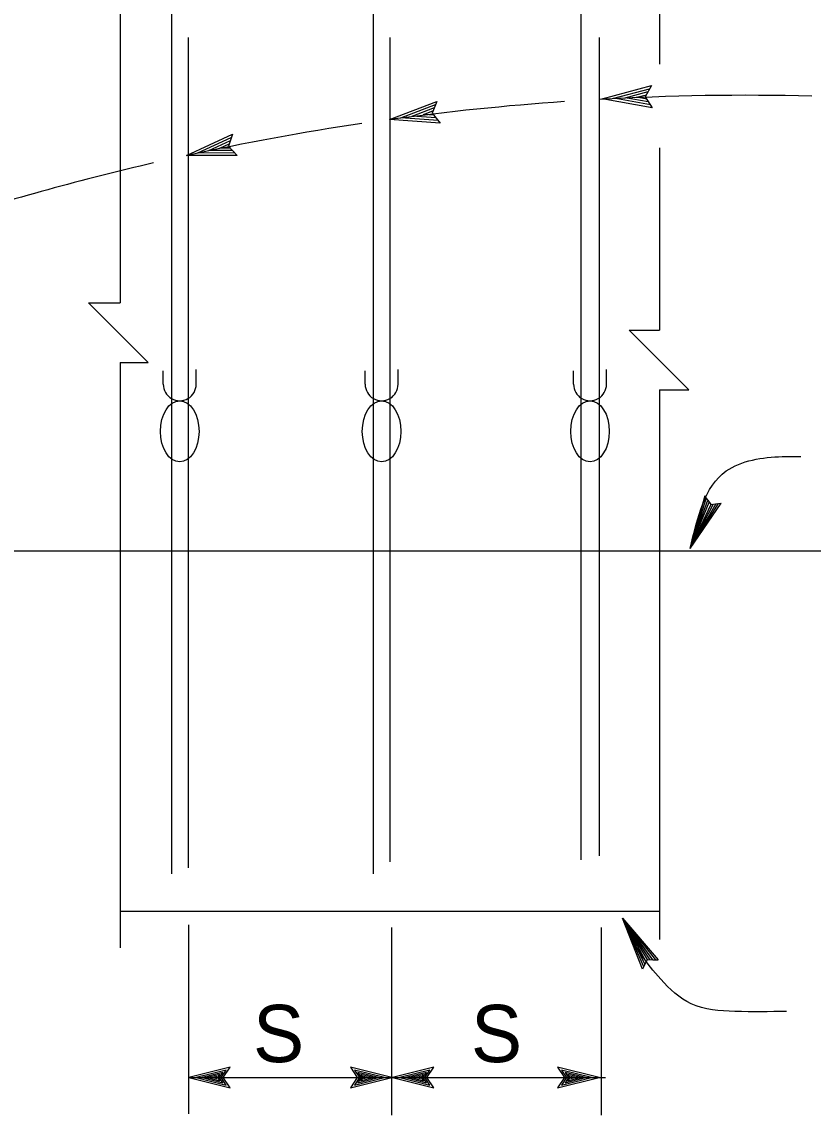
# Model space of a CAD drawing. Extents: x 0 to 2.83, y 0 to 1.83.
# Drawn here: x 0.698 to 0.8591, y 0.5028 to 0.7254 of the extents above; entities that cross this region are included whole.
import ezdxf

# ---------------------------------------------------------------- set-up
doc = ezdxf.new("R2010")
doc.units = 0
for name, color, linetype in [('212 Leaders and Dim Lines', 7, 'Continuous'), ('214 Text and Titles', 7, 'Continuous'), ('216 Rebar', 7, 'Continuous'), ('240 Concrete', 7, 'Continuous')]:
    doc.layers.add(name, color=color, linetype=linetype)

msp = doc.modelspace()

# ---------------------------------------------------------------- linework, layer by layer
at = {"layer": '212 Leaders and Dim Lines'}
for p, q in [((0.8161794767050519, 0.7097269830302252), (0.8261644285631632, 0.7123905248346489)), ((0.8261644285631632, 0.7123905248346489), (0.8249152578877631, 0.7100983325184467)), ((0.8261642182980503, 0.7123898859593238), (0.8261642182980503, 0.7123898859593238)), ((0.8185160253699945, 0.7098319527416641), (0.825794785011936, 0.7117692159053146)), ((0.8208207307254419, 0.7099208490800365), (0.8255217632736441, 0.7111747018829072)), ((0.8231415699876314, 0.7100178892508723), (0.8251538180562763, 0.7105542501739979)), ((0.7728700368479213, 0.7055017986051769), (0.7825212342066713, 0.7091951700273056)), ((0.775182952715596, 0.7058506942854939), (0.7822199942120799, 0.7085401961089747)), ((0.7774658448339368, 0.7061804394686557), (0.7820106166794677, 0.7079190711649254)), ((0.7825212342066713, 0.7091951700273056), (0.7815188685718267, 0.7067847529791574)), ((0.7825216628168838, 0.7091943208868678), (0.7825216628168838, 0.7091943208868678)), ((0.8263552032628103, 0.7079050059733624), (0.8161794767050519, 0.7097269830302252)), ((0.8161794767050519, 0.7097269830302252), (0.8161794767050519, 0.7097269830302252)), ((0.8259655642067053, 0.7084869505290723), (0.8184974976146816, 0.7098240656938468)), ((0.8255470821655766, 0.7090748472802921), (0.8208207307254419, 0.7099208490800365)), ((0.8252265098078859, 0.7096445053013194), (0.8231415699876314, 0.7100178892508723)), ((0.8249152578877631, 0.7100983325184467), (0.8263552032628103, 0.7079050059733624)), ((0.8263552032628103, 0.7079050059733624), (0.8263552032628103, 0.7079050059733624)), ((0.7827324453135859, 0.7052924105023516), (0.7751653853131368, 0.7058419601371044)), ((0.7822547447804871, 0.7058337674538322), (0.7774658448339368, 0.7061804394686557)), ((0.7797639085722677, 0.7065197073539858), (0.7817083697859973, 0.7072631894798883)), ((0.7818758758176416, 0.706366141499281), (0.7797639085722677, 0.7065197073539858)), ((0.7815188685718267, 0.7067847529791574), (0.7831797177271, 0.7047543409930553)), ((0.7831797177271, 0.7047543409930553), (0.7728700368479213, 0.7055017986051769)), ((0.7728700368479213, 0.7055017986051769), (0.7728700368479213, 0.7055017986051769)), ((0.7831797177271, 0.7047543409930553), (0.7831797177271, 0.7047543409930553)), ((0.7315184009922332, 0.698185298296177), (0.7408888170167394, 0.7025417996553103)), ((0.7338006623682194, 0.698694929058241), (0.7406339146367621, 0.7018667957663197)), ((0.7360558902524729, 0.699182123867848), (0.7404675447837932, 0.7012343487201723)), ((0.7408888170167394, 0.7025417996553103), (0.7400565311941553, 0.700067794961394)), ((0.7408888170167394, 0.7025417996553103), (0.7408888170167394, 0.7025417996553103)), ((0.7408577720894666, 0.6991691153796756), (0.7360558902524729, 0.699182123867848)), ((0.7383247935549992, 0.6996807499256111), (0.7402128607224242, 0.7005578568154189)), ((0.7404429515541976, 0.6996750847683391), (0.7383247935549992, 0.6996807499256111)), ((0.7400565311941553, 0.700067794961394), (0.7418561303685026, 0.6981582966740335)), ((0.7418561303685026, 0.6981582966740335), (0.7315184009922332, 0.698185298296177)), ((0.7315184009922332, 0.698185298296177), (0.7315184009922332, 0.698185298296177)), ((0.7413710664237477, 0.6986643711820073), (0.7337843807963973, 0.698683647435555)), ((0.7418561303685026, 0.6981582966740335), (0.7418561303685026, 0.6981582966740335)), ((0.837053287781279, 0.6289033499733386), (0.8340987436970798, 0.6181529457090552)), ((0.8373507632700412, 0.6284537497817079), (0.8340987436970798, 0.6181529457090552)), ((0.8340987436970798, 0.6181529457090552), (0.8376483773637009, 0.6280044489204925)), ((0.8376483773637009, 0.6280044489204925), (0.837053287781279, 0.6289033499733386)), ((0.8376483773637009, 0.6280044489204925), (0.8382436054980364, 0.6271058471980616)), ((0.8340987436970798, 0.6181529457090552), (0.8379459914308685, 0.627555148059277)), ((0.8340987436970798, 0.6181529457090552), (0.8403861175327139, 0.6273603732360725)), ((0.8340987436970798, 0.6181529457090552), (0.8398502359250329, 0.6272965865312068)), ((0.8393150915830798, 0.627232821973454), (0.8340987436970798, 0.6181529457090552)), ((0.8387793485538039, 0.6271693345990037), (0.8340987436970798, 0.6181529457090552)), ((0.8382436054980364, 0.6271058471980616), (0.8340987436970798, 0.6181529457090552)), ((0.8382436054980364, 0.6271058471980616), (0.8393150915830798, 0.627232821973454)), ((0.8393150915830798, 0.627232821973454), (0.8403861175327139, 0.6273603732360725)), ((0.7319720510324579, 0.5030515173898281), (0.7319720510324579, 0.5415289479453838)), ((0.7733418473351827, 0.5027772118342726), (0.7733418473351827, 0.5409786007231615)), ((0.8160348007967873, 0.5027772118342726), (0.8160348007967873, 0.5409786007231615)), ((0.8253651996376773, 0.5344350814346158), (0.8202958489475778, 0.5428988872241465)), ((0.8243718594546343, 0.5325216688570055), (0.8202958489475778, 0.5428988872241465)), ((0.8202958489475778, 0.5428988872241465), (0.8275226171825989, 0.5344087981630824)), ((0.8264441066479908, 0.5344222507856397), (0.8202958489475778, 0.5428988872241465)), ((0.8202958489475778, 0.5428988872241465), (0.8248684447990101, 0.5334785166383098)), ((0.8246200673664308, 0.5330002342401569), (0.8202958489475778, 0.5428988872241465)), ((0.8202958489475778, 0.5428988872241465), (0.8251168222050979, 0.5339567990364628)), ((0.82590465315608, 0.5344286661101277), (0.8202958489475778, 0.5428988872241465)), ((0.8202958489475778, 0.5428988872241465), (0.8269829941963968, 0.5344154964725689)), ((0.8248684447990101, 0.5334785166383098), (0.8253651996376773, 0.5344350814346158)), ((0.8253651996376773, 0.5344350814346158), (0.8264441066479908, 0.5344222507856397)), ((0.8264441066479908, 0.5344222507856397), (0.8275226171825989, 0.5344087981630824)), ((0.8248684447990101, 0.5334785166383098), (0.8243718594546343, 0.5325216688570055)), ((0.7319720510324579, 0.5104204410009393), (0.8167978842831369, 0.5104204410009393))]:
    msp.add_line(p, q, dxfattribs=at)
for points in [[(0.7319720510324579, 0.5104204410009393), (0.7404095510324579, 0.508307593778717), (0.7390085093657912, 0.5104204410009393), (0.7404095510324579, 0.5125324201676059), (0.7319720510324579, 0.5104204410009393)], [(0.7319720510324579, 0.5104204410009393), (0.7404095510324579, 0.508307593778717), (0.7390085093657912, 0.5104204410009393), (0.7404095510324579, 0.5125324201676059), (0.7319720510324579, 0.5104204410009393)], [(0.7733418473351827, 0.5104204410009393), (0.7649043473351828, 0.5125324201676059), (0.7663045209462939, 0.5104204410009393), (0.7649043473351828, 0.508307593778717), (0.7733418473351827, 0.5104204410009393)], [(0.7733418473351827, 0.5104204410009393), (0.7649043473351828, 0.5125324201676059), (0.7663045209462939, 0.5104204410009393), (0.7649043473351828, 0.508307593778717), (0.7733418473351827, 0.5104204410009393)], [(0.7734374947811229, 0.5104204410009393), (0.7818749947811229, 0.508307593778717), (0.7804748211700118, 0.5104204410009393), (0.7818749947811229, 0.5125324201676059), (0.7734374947811229, 0.5104204410009393)], [(0.7734374947811229, 0.5104204410009393), (0.7818749947811229, 0.508307593778717), (0.7804748211700118, 0.5104204410009393), (0.7818749947811229, 0.5125324201676059), (0.7734374947811229, 0.5104204410009393)], [(0.8155122500555266, 0.5104204410009393), (0.8070747500555265, 0.5125324201676059), (0.8084749236666376, 0.5104204410009393), (0.8070747500555265, 0.508307593778717), (0.8155122500555266, 0.5104204410009393)], [(0.8155122500555266, 0.5104204410009393), (0.8070747500555265, 0.5125324201676059), (0.8084749236666376, 0.5104204410009393), (0.8070747500555265, 0.508307593778717), (0.8155122500555266, 0.5104204410009393)], [(0.7334703149213467, 0.5104204410009393), (0.7395875024213467, 0.5088865868342726), (0.73856927325468, 0.5104204410009393), (0.7395875024213467, 0.5119534271120504), (0.7334703149213467, 0.5104204410009393)], [(0.7334703149213467, 0.5104204410009393), (0.7395875024213467, 0.5088865868342726), (0.73856927325468, 0.5104204410009393), (0.7395875024213467, 0.5119534271120504), (0.7334703149213467, 0.5104204410009393)], [(0.7347263913102356, 0.5104204410009393), (0.7388930579769023, 0.5093726979453838), (0.7381986135324579, 0.5104204410009393), (0.7388930579769023, 0.5114673160009393), (0.7347263913102356, 0.5104204410009393)], [(0.7347263913102356, 0.5104204410009393), (0.7388930579769023, 0.5093726979453838), (0.7381986135324579, 0.5104204410009393), (0.7388930579769023, 0.5114673160009393), (0.7347263913102356, 0.5104204410009393)], [(0.7357619815880134, 0.5104204410009393), (0.7383262176991245, 0.5097720035009393), (0.737903474643569, 0.5104204410009393), (0.7383262176991245, 0.5110680104453837), (0.7357619815880134, 0.5104204410009393)], [(0.7357619815880134, 0.5104204410009393), (0.7383262176991245, 0.5097720035009393), (0.737903474643569, 0.5104204410009393), (0.7383262176991245, 0.5110680104453837), (0.7357619815880134, 0.5104204410009393)], [(0.7358288218657911, 0.5106834618342726), (0.7377185788102356, 0.510206031278717), (0.7375779538102356, 0.5104204410009393), (0.7377185788102356, 0.510633982667606), (0.7358288218657911, 0.5101565521120504)], [(0.7358288218657911, 0.5106834618342726), (0.7377185788102356, 0.510206031278717), (0.7375779538102356, 0.5104204410009393), (0.7377185788102356, 0.510633982667606), (0.7358288218657911, 0.5101565521120504)], [(0.7718427153907383, 0.5104204410009393), (0.7657263959462939, 0.5119534271120504), (0.7667446251129606, 0.5104204410009393), (0.7657263959462939, 0.5088865868342726), (0.7718427153907383, 0.5104204410009393)], [(0.7718427153907383, 0.5104204410009393), (0.7657263959462939, 0.5119534271120504), (0.7667446251129606, 0.5104204410009393), (0.7657263959462939, 0.5088865868342726), (0.7718427153907383, 0.5104204410009393)], [(0.770587507057405, 0.5104204410009393), (0.7664208403907383, 0.5114673160009393), (0.7671152848351828, 0.5104204410009393), (0.7664208403907383, 0.5093726979453838), (0.770587507057405, 0.5104204410009393)], [(0.770587507057405, 0.5104204410009393), (0.7664208403907383, 0.5114673160009393), (0.7671152848351828, 0.5104204410009393), (0.7664208403907383, 0.5093726979453838), (0.770587507057405, 0.5104204410009393)], [(0.7695510487240717, 0.5104204410009393), (0.7669876806685161, 0.5110680104453837), (0.7674104237240716, 0.5104204410009393), (0.7669876806685161, 0.5097720035009393), (0.7695510487240717, 0.5104204410009393)], [(0.7695510487240717, 0.5104204410009393), (0.7669876806685161, 0.5110680104453837), (0.7674104237240716, 0.5104204410009393), (0.7669876806685161, 0.5097720035009393), (0.7695510487240717, 0.5104204410009393)], [(0.7694850765018495, 0.5101565521120504), (0.767595319557405, 0.510633982667606), (0.767735944557405, 0.5104204410009393), (0.767595319557405, 0.510206031278717), (0.7694850765018495, 0.5106834618342726)], [(0.7694850765018495, 0.5101565521120504), (0.767595319557405, 0.510633982667606), (0.767735944557405, 0.5104204410009393), (0.767595319557405, 0.510206031278717), (0.7694850765018495, 0.5106834618342726)], [(0.7749366267255673, 0.5104204410009393), (0.7810529461700118, 0.5088865868342726), (0.7800347170033451, 0.5104204410009393), (0.7810529461700118, 0.5119534271120504), (0.7749366267255673, 0.5104204410009393)], [(0.7749366267255673, 0.5104204410009393), (0.7810529461700118, 0.5088865868342726), (0.7800347170033451, 0.5104204410009393), (0.7810529461700118, 0.5119534271120504), (0.7749366267255673, 0.5104204410009393)], [(0.7761918350589007, 0.5104204410009393), (0.7803585017255673, 0.5093726979453838), (0.7796640572811229, 0.5104204410009393), (0.7803585017255673, 0.5114673160009393), (0.7761918350589007, 0.5104204410009393)], [(0.7761918350589007, 0.5104204410009393), (0.7803585017255673, 0.5093726979453838), (0.7796640572811229, 0.5104204410009393), (0.7803585017255673, 0.5114673160009393), (0.7761918350589007, 0.5104204410009393)], [(0.777228293392234, 0.5104204410009393), (0.7797916614477896, 0.5097720035009393), (0.779368918392234, 0.5104204410009393), (0.7797916614477896, 0.5110680104453837), (0.777228293392234, 0.5104204410009393)], [(0.777228293392234, 0.5104204410009393), (0.7797916614477896, 0.5097720035009393), (0.779368918392234, 0.5104204410009393), (0.7797916614477896, 0.5110680104453837), (0.777228293392234, 0.5104204410009393)], [(0.7772942656144562, 0.5106834618342726), (0.7791840225589006, 0.510206031278717), (0.7790433975589006, 0.5104204410009393), (0.7791840225589006, 0.510633982667606), (0.7772942656144562, 0.5101565521120504)], [(0.7772942656144562, 0.5106834618342726), (0.7791840225589006, 0.510206031278717), (0.7790433975589006, 0.5104204410009393), (0.7791840225589006, 0.510633982667606), (0.7772942656144562, 0.5101565521120504)], [(0.8140131181110821, 0.5104204410009393), (0.8078967986666377, 0.5119534271120504), (0.8089150278333044, 0.5104204410009393), (0.8078967986666377, 0.5088865868342726), (0.8140131181110821, 0.5104204410009393)], [(0.8140131181110821, 0.5104204410009393), (0.8078967986666377, 0.5119534271120504), (0.8089150278333044, 0.5104204410009393), (0.8078967986666377, 0.5088865868342726), (0.8140131181110821, 0.5104204410009393)], [(0.8127579097777488, 0.5104204410009393), (0.8085912431110821, 0.5114673160009393), (0.8092856875555265, 0.5104204410009393), (0.8085912431110821, 0.5093726979453838), (0.8127579097777488, 0.5104204410009393)], [(0.8127579097777488, 0.5104204410009393), (0.8085912431110821, 0.5114673160009393), (0.8092856875555265, 0.5104204410009393), (0.8085912431110821, 0.5093726979453838), (0.8127579097777488, 0.5104204410009393)], [(0.8117214514444154, 0.5104204410009393), (0.8091580833888599, 0.5110680104453837), (0.8095808264444154, 0.5104204410009393), (0.8091580833888599, 0.5097720035009393), (0.8117214514444154, 0.5104204410009393)], [(0.8117214514444154, 0.5104204410009393), (0.8091580833888599, 0.5110680104453837), (0.8095808264444154, 0.5104204410009393), (0.8091580833888599, 0.5097720035009393), (0.8117214514444154, 0.5104204410009393)], [(0.8116554792221933, 0.5101565521120504), (0.8097657222777488, 0.510633982667606), (0.8099063472777488, 0.5104204410009393), (0.8097657222777488, 0.510206031278717), (0.8116554792221933, 0.5106834618342726)], [(0.8116554792221933, 0.5101565521120504), (0.8097657222777488, 0.510633982667606), (0.8099063472777488, 0.5104204410009393), (0.8097657222777488, 0.510206031278717), (0.8116554792221933, 0.5106834618342726)]]:
    msp.add_lwpolyline(points, dxfattribs=at)
for start, end in [(88.58704079341344, 93.2174110220988), (93.96918217151064, 97.78731986543033), (98.40209381856069, 102.25766764283512), (103.00786660664693, 107.75670304422133)]:
    msp.add_arc((0.845595647402062, 0.17389741179908194), 0.5365296496948764, start, end, dxfattribs=at)
for points in [[(0.8340987436970798, 0.6181529457090552), (0.8414063449729655, 0.6339373644416554), (0.8528062029347359, 0.6368604049467111), (0.8566061555886597, 0.6368604049467111)], [(0.8536609652686646, 0.5238870926944622), (0.8431908985751247, 0.5238870926944622), (0.8342719528751827, 0.5254382136880601), (0.8280674689007909, 0.5304793569040074), (0.8210874244560921, 0.5409494235975473), (0.8203118639592936, 0.5428883248262988)]]:
    msp.add_spline(points, degree=3, dxfattribs=at)
at = {"layer": '216 Rebar'}
for p, q in [((0.7284777290912182, 0.819756639550759), (0.7284777290912182, 0.5518988351678349)), ((0.811822023152528, 0.8197641229700952), (0.811822023152528, 0.5547630601206158)), ((0.7695042850954381, 0.8181786950921149), (0.7695042850954381, 0.5518988351678349)), ((0.7318948422235447, 0.7222177445316765), (0.7318948422235447, 0.5531263601400291)), ((0.7729213982277647, 0.7222177445316765), (0.7729213982277647, 0.554353885138715)), ((0.8155258987171207, 0.7222177445316765), (0.8155258987171207, 0.555581410137401)), ((0.7335078231761799, 0.651585515830629), (0.7335078231761799, 0.6545671876907406)), ((0.7746047707583085, 0.651585515830629), (0.7746047707583085, 0.6545671876907406)), ((0.8170352476333318, 0.651585515830629), (0.8170352476333318, 0.6545671876907406)), ((0.7267976669447243, 0.651585515830629), (0.7267976669447243, 0.6543488204966972)), ((0.7678946145268528, 0.651585515830629), (0.7678946145268528, 0.6543488204966972)), ((0.8103250914018761, 0.651585515830629), (0.8103250914018761, 0.6543488204966972))]:
    msp.add_line(p, q, dxfattribs=at)
for centre in [(0.7301529933363655, 0.6515856186822273), (0.7712499409293272, 0.6515856186822273), (0.8136804177952164, 0.6515856186822273)]:
    msp.add_arc(centre, 0.003355002642830007, 179.9985722222222, 0.0010916666666389574, dxfattribs=at)
for centre in [(0.7301529933363655, 0.6420031710643069), (0.7712499409293272, 0.6420031710643069), (0.8136804177952164, 0.6420031710643069)]:
    msp.add_ellipse(centre, major_axis=(3.8132102778053007e-19, 0.006227444975090297), ratio=0.6306209850106987, dxfattribs=at)
at = {"layer": '240 Concrete'}
for p, q in [((0.7180221003283282, 0.9587898521664326), (0.7180221003283282, 0.6681818340214833)), ((0.827853617465955, 0.9569303028241489), (0.827853617465955, 0.7167427744779639)), ((0.827853617465955, 0.6997457529997151), (0.827853617465955, 0.6625914732715079)), ((0.7115728088451966, 0.6681675656645998), (0.7180221003283282, 0.6681818340214833)), ((0.723752443494132, 0.6560417042584764), (0.7115728088451966, 0.6681675656645998)), ((0.8216234903139763, 0.6625776897933388), (0.827853617465955, 0.6625914732715079)), ((0.8338031249629118, 0.6504518283872154), (0.8216234903139763, 0.6625776897933388)), ((0.7180221003283282, 0.6560290264934572), (0.723752443494132, 0.6560417042584764)), ((0.7180221003283282, 0.6560290264934572), (0.7180221003283282, 0.536819633807557)), ((0.827853617465955, 0.6504386657434817), (0.8338031249629118, 0.6504518283872154)), ((0.827853617465955, 0.6504386657434817), (0.827853617465955, 0.5385664700289163)), ((0.2248705805118548, 0.6176543914969498), (0.8686719210956653, 0.6176543914969498)), ((0.71817925216088, 0.5443249548898281), (0.827853617465955, 0.5443249548898281))]:
    msp.add_line(p, q, dxfattribs=at)

# ---------------------------------------------------------------- texts
at = {"layer": '214 Text and Titles'}
for p in [(0.7450711805555555, 0.5135624999999999), (0.7894401041666667, 0.5135624999999999)]:
    msp.add_text('S', height=0.011666661458333333, dxfattribs=at).set_placement(p)

doc.saveas('drawing.dxf')
